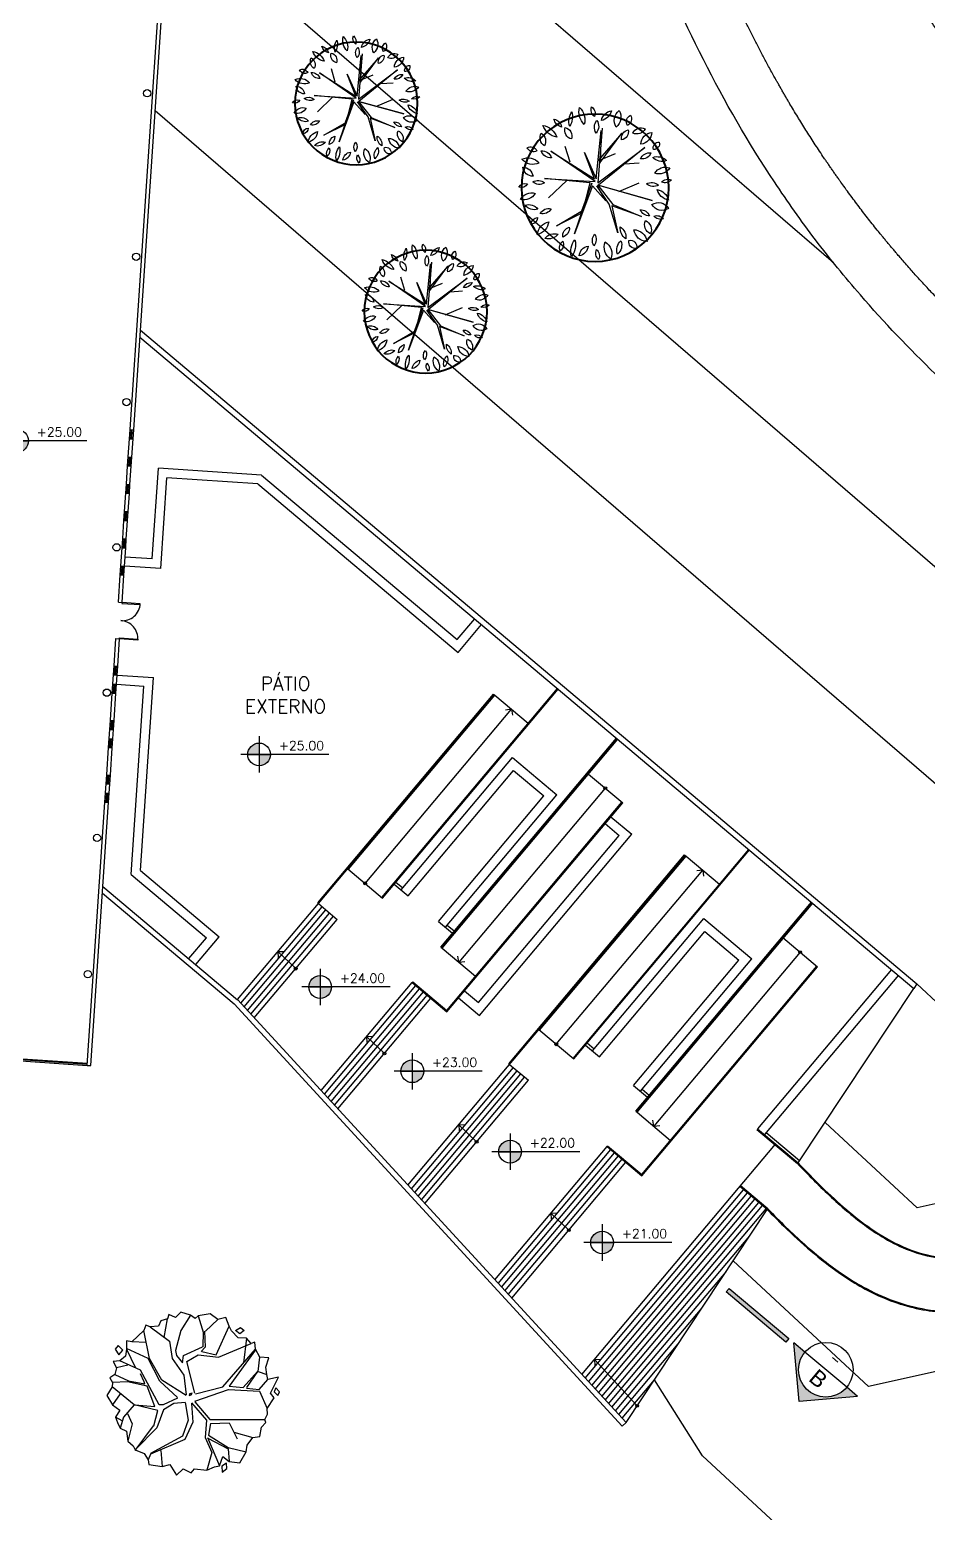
# Model space of a CAD drawing. Header units: millimetres. Extents: x 55520 to 96084, y -58491 to -49645.
# Drawn here: x 56807.4 to 56856.7, y -57995.1 to -57913.6 of the extents above; entities that cross this region are included whole.
import ezdxf
from ezdxf.enums import TextEntityAlignment as Align

# ---------------------------------------------------------------- set-up
doc = ezdxf.new("R2010")
doc.units = ezdxf.units.MM
for name, color, linetype in [('Alvenaria Corte', 30, 'Continuous'), ('Alvenaria Vista', 40, 'Continuous'), ('ARQ-SÍMBOLOS', 2, 'Continuous'), ('ARQ-TEXTO2', 2, 'Continuous'), ('ARQ-TEXTO3', 3, 'Continuous'), ('ARQ-TEXTO4', 4, 'Continuous'), ('Caminhos Principais', 13, 'Continuous'), ('Curvas de Nível', 10, 'Continuous'), ('Esquadrias', 241, 'Continuous'), ('Linha Fina', 100, 'Continuous'), ('Pilares', 181, 'Continuous'), ('Árvores Existentes', 114, 'Continuous')]:
    doc.layers.add(name, color=color, linetype=linetype)
doc.styles.add('arial', font='arial.ttf')
doc.styles.add('ATTR', font='romans.shx', dxfattribs={"width": 0.8, "height": 0.470416})
doc.styles.add('ROMANS', font='romans.shx')

# ---------------------------------------------------------------- blocks, each defined once
blk = doc.blocks.new('tree 17')
at = {"color": 0, "linetype": 'ByBlock'}
for p, q in [((-0.215, 1.813), (-0.082, 0.152)), ((-0.149, 0.772), (-0.808, 1.664)), ((-0.808, 1.664), (-0.082, 0.822)), ((-0.033, 0.269), (-0.182, 1.747)), ((-0.182, 1.747), (-0.149, 0.772)), ((-0.082, 0.152), (-1.511, 1.221)), ((-1.511, 1.221), (-0.099, 0.075)), ((-0.082, 0.822), (-0.619, 1.038)), ((0.327, 1.071), (-0.033, 0.269)), ((0.001, 0.186), (1.346, 1.116)), ((1.346, 1.116), (0.017, 0.269)), ((0.017, 0.269), (0.327, 1.071)), ((0.765, 0.778), (0.909, 1.26)), ((-0.89, 0.728), (-1.344, 0.756)), ((-0.099, 0.075), (-1.738, -0.385)), ((-1.738, -0.385), (-0.082, 0.075)), ((-0.719, -0.113), (-1.344, 0.152)), ((-0.082, 0.075), (-0.542, -0.512)), ((-0.431, -0.496), (-0.049, 0.058)), ((-0.049, 0.058), (-0.326, -0.401)), ((-0.326, -0.401), (0.084, 0.058)), ((1.54, 0.285), (0.001, 0.186)), ((0.084, 0.058), (0.626, -1.404)), ((0.626, -1.404), (0.1, 0.136)), ((0.1, 0.136), (0.444, -0.795)), ((0.15, 0.152), (1.54, 0.285)), ((0.361, -0.684), (0.15, 0.152)), ((0.865, 0.224), (1.418, -0.302)), ((-0.542, -0.512), (-1.411, -0.878)), ((-1.411, -0.878), (-0.509, -0.545)), ((-0.686, -1.37), (-0.431, -0.496)), ((-0.509, -0.545), (-0.686, -1.37)), ((1.18, -1.16), (0.361, -0.684)), ((0.444, -0.795), (1.18, -1.16))]:
    blk.add_line(p, q, dxfattribs=at)
for points in [[(-0.733, 2.356, 0.375302), (-0.637, 1.847)], [(-0.637, 1.847, 0.375302), (-0.733, 2.356)], [(-0.191, 2.048, 0.30277), (-0.499, 2.346)], [(-0.499, 2.346, 0.30277), (-0.191, 2.048)], [(0.106, 2.463, 0.350689), (0.021, 2.165)], [(0.021, 2.165, 0.350689), (0.106, 2.463)], [(0.478, 2.441, 0.27027), (0.329, 1.921)], [(0.329, 1.921, 0.27027), (0.478, 2.441)], [(0.711, 2.314, 0.218613), (0.775, 1.868)], [(0.775, 1.868, 0.218613), (0.711, 2.314)], [(-1.147, 1.666, 0.420523), (-1.518, 1.793)], [(-1.072, 2.208, 0.45154), (-0.987, 1.9)], [(-0.987, 1.9, 0.45154), (-1.072, 2.208)], [(-0.053, 2.048, 0.340953), (-0.032, 1.666)], [(-0.032, 1.666, 0.340953), (-0.053, 2.048)], [(0.913, 1.836, 0.440076), (0.722, 1.485)], [(0.722, 1.485, 0.440076), (0.913, 1.836)], [(1.253, 2.091, 0.288468), (1.019, 1.847)], [(1.019, 1.847, 0.288468), (1.253, 2.091)], [(1.592, 1.9, 0.268637), (1.168, 1.539)], [(1.168, 1.539, 0.268637), (1.592, 1.9)], [(-1.954, 1.39, 0.525994), (-1.773, 1.167)], [(-1.773, 1.167, 0.525994), (-1.954, 1.39)], [(-1.391, 1.326, 0.363335), (-1.731, 1.687)], [(-1.731, 1.687, 0.363335), (-1.391, 1.326)], [(-1.518, 1.793, 0.420523), (-1.147, 1.666)], [(-1.009, 1.762, 0.408258), (-0.807, 1.454)], [(-0.807, 1.454, 0.408258), (-1.009, 1.762)], [(1.645, 1.666, 0.386862), (1.539, 1.273)], [(1.539, 1.273, 0.386862), (1.645, 1.666)], [(-1.752, 0.923, 0.295875), (-2.177, 0.827)], [(-2.177, 0.827, 0.295875), (-1.752, 0.923)], [(-1.38, 0.88, 0.343163), (-1.699, 1.061)], [(-1.699, 1.061, 0.343163), (-1.38, 0.88)], [(1.645, 1.124, 0.341117), (1.327, 0.912)], [(1.327, 0.912, 0.341117), (1.645, 1.124)], [(2.229, 0.869, 0.343561), (1.709, 0.753)], [(2.07, 1.22, 0.443589), (1.773, 1.124)], [(1.773, 1.124, 0.443589), (2.07, 1.22)], [(-1.816, 0.445, 0.362144), (-2.272, 0.604)], [(-2.272, 0.604, 0.362144), (-1.816, 0.445)], [(1.709, 0.753, 0.343561), (2.229, 0.869)], [(2.198, 0.625, 0.38021), (1.89, 0.349)], [(1.89, 0.349, 0.38021), (2.198, 0.625)], [(-2.017, 0.169, 0.288328), (-2.325, 0.243)], [(-2.325, 0.243, 0.288328), (-2.017, 0.169)], [(-1.561, 0.115, 0.309468), (-1.932, 0.084)], [(-1.932, 0.084, 0.309468), (-1.561, 0.115)], [(1.9, 0.179, 0.326555), (1.539, 0.147)], [(1.539, 0.147, 0.326555), (1.9, 0.179)], [(2.325, 0.02, 0.383832), (2.06, 0.115)], [(2.06, 0.115, 0.383832), (2.325, 0.02)], [(-1.89, -0.054, 0.289447), (-2.23, -0.373)], [(-2.23, -0.373, 0.289447), (-1.89, -0.054)], [(-1.731, -0.511, 0.447347), (-2.23, -0.628)], [(2.272, -0.352, 0.351781), (1.826, -0.171)], [(1.826, -0.171, 0.351781), (2.272, -0.352)], [(-2.23, -0.628, 0.447347), (-1.731, -0.511)], [(-1.784, -0.862, 0.306984), (-2.081, -0.947)], [(-2.081, -0.947, 0.306984), (-1.784, -0.862)], [(-1.37, -0.67, 0.315606), (-1.656, -0.851)], [(-1.656, -0.851, 0.315606), (-1.37, -0.67)], [(1.677, -0.787, 0.340003), (1.338, -0.639)], [(1.338, -0.639, 0.340003), (1.677, -0.787)], [(2.134, -0.532, 0.317134), (1.741, -0.649)], [(1.741, -0.649, 0.317134), (2.134, -0.532)], [(-1.529, -1, 0.414115), (-1.688, -1.403)], [(-1.688, -1.403, 0.414115), (-1.529, -1)], [(-1.179, -1.276, 0.365918), (-1.582, -1.637)], [(-1.582, -1.637, 0.365918), (-1.179, -1.276)], [(-0.765, -1.191, 0.285981), (-0.934, -1.552)], [(-0.934, -1.552, 0.285981), (-0.765, -1.191)], [(0.786, -1.201, 0.368927), (0.987, -1.499)], [(0.987, -1.499, 0.368927), (0.786, -1.201)], [(1.762, -1.425, 0.316942), (1.412, -1.032)], [(1.412, -1.032, 0.316942), (1.762, -1.425)], [(1.752, -0.904, 0.40592), (1.943, -1.106)], [(1.943, -1.106, 0.40592), (1.752, -0.904)], [(-1.03, -1.605, 0.559657), (-1.264, -1.839)], [(-1.264, -1.839, 0.559657), (-1.03, -1.605)], [(-0.786, -1.616, 0.321275), (-0.68, -2.019)], [(-0.68, -2.019, 0.321275), (-0.786, -1.616)], [(-0.308, -1.648, 0.362047), (-0.478, -2.168)], [(-0.478, -2.168, 0.362047), (-0.308, -1.648)], [(0.01, -1.414, 0.328832), (0.042, -1.764)], [(0.042, -1.764, 0.328832), (0.01, -1.414)], [(0.212, -1.775, 0.339938), (0.488, -2.072)], [(0.488, -2.072, 0.339938), (0.212, -1.775)], [(0.616, -1.584, 0.235997), (0.722, -2.094)], [(0.722, -2.094, 0.235997), (0.616, -1.584)], [(0.987, -1.626, 0.337084), (1.062, -1.924)], [(1.062, -1.924, 0.337084), (0.987, -1.626)], [(1.529, -1.541, 0.303563), (1.125, -1.414)], [(1.125, -1.414, 0.303563), (1.529, -1.541)], [(-0.043, -1.881, 0.345907), (-0.106, -2.179)], [(-0.106, -2.179, 0.345907), (-0.043, -1.881)]]:
    blk.add_lwpolyline(points, format="xyb")
at = {"lineweight": 40}
blk.add_circle((0, 0), 2.242, dxfattribs=at)
blk = doc.blocks.new('árvore_media')
for p, q in [((55226.592, -51939.352), (55226.154, -51940.062)), ((55224.742, -51939.893), (55225.624, -51940.543)), ((55225.381, -51940.374), (55225.536, -51939.525)), ((55226.948, -51939.383), (55227.191, -51940.176)), ((55227.285, -51940.084), (55227.836, -51939.546)), ((55227.765, -51941.166), (55228.36, -51939.864)), ((55224.565, -51940.6), (55223.903, -51940.572)), ((55224.719, -51941.335), (55224.455, -51940.062)), ((55225.624, -51940.543), (55225.757, -51941.335)), ((55226.154, -51940.062), (55225.911, -51940.968)), ((55227.169, -51940.798), (55227.191, -51940.119)), ((55227.235, -51940.091), (55227.257, -51940.826)), ((55227.875, -51941.279), (55229.375, -51940.656)), ((55229.155, -51940.402), (55229.022, -51941.533)), ((55224.653, -51941.335), (55223.66, -51940.883)), ((55223.66, -51940.911), (55224.057, -51941.731)), ((55225.183, -51942.382), (55224.653, -51941.335)), ((55225.271, -51942.325), (55224.719, -51941.335)), ((55225.757, -51941.335), (55226.286, -51942.099)), ((55225.911, -51940.968), (55225.955, -51941.194)), ((55225.955, -51941.194), (55226.22, -51941.533)), ((55226.22, -51941.533), (55226.264, -51941.194)), ((55226.264, -51941.194), (55227.147, -51940.798)), ((55226.419, -51941.477), (55226.948, -51941.166)), ((55226.948, -51941.166), (55227.875, -51941.279)), ((55227.257, -51940.826), (55227.08, -51941.024)), ((55227.103, -51941.024), (55227.765, -51941.166)), ((55228.073, -51942.637), (55229.574, -51940.911)), ((55229.574, -51940.939), (55228.36, -51942.608)), ((55229.684, -51941.929), (55229.773, -51941.279)), ((55223.131, -51942.071), (55223.749, -51942.354)), ((55223.726, -51941.646), (55223.197, -51941.76)), ((55224.3, -51941.873), (55223.351, -51941.449)), ((55225.161, -51943.457), (55224.3, -51941.873)), ((55224.477, -51942.41), (55224.3, -51942.043)), ((55226.794, -51942.919), (55226.419, -51941.477)), ((55229, -51942.665), (55229.662, -51941.929)), ((55229.662, -51941.929), (55229.155, -51942.665)), ((55229.684, -51941.929), (55230.081, -51942.071)), ((55224.013, -51943.457), (55222.998, -51942.637)), ((55223.704, -51942.41), (55223.02, -51942.439)), ((55224.609, -51942.608), (55223.704, -51942.41)), ((55223.749, -51942.354), (55224.499, -51942.495)), ((55224.499, -51942.495), (55224.477, -51942.41)), ((55224.962, -51943.542), (55224.609, -51942.608)), ((55225.999, -51943.117), (55225.183, -51942.382)), ((55226.396, -51943.033), (55225.271, -51942.325)), ((55226.286, -51942.099), (55226.396, -51943.004)), ((55226.794, -51943.287), (55228.338, -51942.75)), ((55226.816, -51942.948), (55228.073, -51942.637)), ((55228.338, -51942.75), (55229.75, -51942.835)), ((55228.36, -51942.608), (55229, -51942.665)), ((55229.155, -51942.693), (55229.728, -51942.75)), ((55229.728, -51942.75), (55230.126, -51942.297)), ((55223.373, -51942.948), (55223.02, -51943.457)), ((55225.999, -51943.146), (55225.337, -51943.457)), ((55225.823, -51943.4), (55225.359, -51943.683)), ((55226.352, -51943.344), (55225.823, -51943.4)), ((55226.352, -51943.344), (55226.485, -51944.164)), ((55226.639, -51943.372), (55227.323, -51944.164)), ((55226.639, -51943.4), (55226.705, -51944.249)), ((55226.794, -51943.316), (55227.478, -51944.136)), ((55229.75, -51942.835), (55230.104, -51943.627)), ((55223.462, -51944.192), (55223.153, -51944.023)), ((55223.528, -51944.023), (55223.373, -51944.532)), ((55224.013, -51943.457), (55223.528, -51944.023)), ((55223.704, -51943.853), (55223.925, -51944.334)), ((55225.095, -51943.712), (55224.013, -51943.457)), ((55224.035, -51943.457), (55224.962, -51943.542)), ((55224.918, -51944.419), (55225.095, -51943.712)), ((55225.359, -51943.683), (55225.05, -51944.504)), ((55225.337, -51943.457), (55225.161, -51943.457)), ((55223.925, -51944.334), (55223.726, -51945.126)), ((55224.057, -51945.55), (55224.896, -51944.419)), ((55225.05, -51944.504), (55224.057, -51945.522)), ((55226.485, -51944.164), (55226.22, -51944.9)), ((55226.705, -51944.249), (55226.33, -51945.041)), ((55227.323, -51944.164), (55227.257, -51944.956)), ((55227.5, -51944.306), (55227.411, -51944.843)), ((55227.478, -51944.136), (55229.993, -51944.136)), ((55227.5, -51944.306), (55228.36, -51944.277)), ((55228.36, -51944.277), (55228.735, -51945.013)), ((55228.581, -51944.702), (55229.442, -51944.956)), ((55226.22, -51944.9), (55224.764, -51945.692)), ((55226.33, -51945.041), (55224.764, -51945.72)), ((55227.257, -51944.956), (55227.566, -51945.635)), ((55227.367, -51944.956), (55227.919, -51946.258)), ((55227.389, -51944.985), (55228.316, -51945.465)), ((55227.411, -51944.843), (55228.316, -51945.409)), ((55228.316, -51945.409), (55229.133, -51945.607)), ((55228.316, -51945.465), (55228.36, -51946.059)), ((55224.764, -51945.72), (55224.653, -51945.975)), ((55225.227, -51945.55), (55225.293, -51946.286)), ((55227.566, -51945.635), (55227.345, -51946.456))]:
    blk.add_line(p, q)
for points in [[(55223.903, -51940.572), (55223.663, -51940.526), (55223.66, -51940.911), (55223.608, -51941.233), (55223.351, -51941.449), (55223.056, -51941.48), (55223.197, -51941.76), (55223.131, -51942.071), (55222.891, -51942.223), (55223.02, -51942.439), (55222.998, -51942.637), (55222.753, -51943.036), (55223.02, -51943.457), (55223.36, -51943.708), (55223.153, -51944.023), (55223.249, -51944.274), (55223.373, -51944.532), (55223.663, -51944.663), (55223.726, -51945.126), (55223.966, -51945.335), (55224.057, -51945.522), (55224.463, -51945.688), (55224.653, -51945.975), (55224.684, -51946.183), (55225.293, -51946.286), (55225.649, -51946.183), (55225.952, -51946.678), (55226.256, -51946.395), (55226.614, -51946.572), (55226.78, -51946.395), (55227.345, -51946.456), (55227.69, -51946.289), (55227.919, -51946.258), (55228.076, -51945.83), (55228.36, -51946.059), (55228.849, -51946.113), (55229.133, -51945.607), (55229.18, -51945.299), (55229.442, -51944.956), (55229.759, -51944.91), (55229.841, -51944.486), (55230.035, -51944.274), (55229.993, -51944.136), (55230.117, -51943.885), (55230.104, -51943.627), (55230.421, -51943.142), (55230.255, -51942.93), (55230.614, -51942.188), (55230.126, -51942.297), (55230.081, -51942.071), (55230.035, -51941.728), (55230.172, -51941.304), (55229.773, -51941.279), (55229.574, -51940.911), (55229.538, -51940.596), (55229.375, -51940.656), (55229.155, -51940.402), (55228.766, -51940.384), (55228.462, -51940.066), (55228.36, -51939.864), (55228.214, -51939.465), (55227.836, -51939.546), (55227.497, -51939.288), (55226.948, -51939.383), (55226.807, -51939.5), (55226.592, -51939.352), (55226.145, -51939.217), (55225.897, -51939.465), (55225.594, -51939.323), (55225.536, -51939.525), (55225.235, -51939.606), (55225.125, -51939.854), (55224.742, -51939.893), (55224.546, -51939.818), (55224.455, -51940.062)], [(55228.653, -51940.062), (55228.873, -51939.921), (55229.05, -51940.062), (55228.851, -51940.204)], [(55223.277, -51940.738), (55223.139, -51940.915), (55223.304, -51941.162), (55223.498, -51940.95)], [(55230.503, -51942.683), (55230.421, -51942.859), (55230.586, -51943.036), (55230.669, -51942.859)], [(55226.661, -51942.919), (55226.551, -51942.948), (55226.529, -51943.033), (55226.617, -51943.004)], [(55228.239, -51946.123), (55228.018, -51946.265), (55228.04, -51946.547), (55228.261, -51946.378)]]:
    blk.add_lwpolyline(points, close=True)
at = {"style": 'ATTR', "width": 0.8, "flags": 9}
blk.add_attdef('ESTCODE', (55226.661, -51942.919), '', height=0.0000158, dxfattribs=at)
blk = doc.blocks.new('Nível_Planta')
at = {"layer": 'ARQ-SÍMBOLOS', "ltscale": 0.1}
h = blk.add_hatch(color=1, dxfattribs=at)
h.dxf.hatch_style = 1
h.paths.add_polyline_path([(-0.25, 0), (0, 0), (0, 0.25, 0.414214)])
h.paths.add_polyline_path([(0.25, 0), (0, 0), (0, -0.25, 0.414214)])
at = {"layer": 'ARQ-SÍMBOLOS', "color": 1}
for p, q in [((0, 0.4), (0, -0.4)), ((1.535, 0), (-0.4, 0))]:
    blk.add_line(p, q, dxfattribs=at)
at = {"layer": 'ARQ-SÍMBOLOS', "color": 1, "ltscale": 0.1}
blk.add_line((-0.25, 0), (0.25, 0), dxfattribs=at)
at = {"layer": 'ARQ-SÍMBOLOS', "color": 1}
blk.add_circle((0, 0), 0.25, dxfattribs=at)
at = {"layer": 'ARQ-TEXTO2', "style": 'ROMANS'}
blk.add_attdef('NIVEL-ACABADO', text='', height=0.2, dxfattribs=at).set_placement((0.432, 0.034), align=Align.BOTTOM_LEFT)

msp = doc.modelspace()

# ---------------------------------------------------------------- hatches: boundary and pattern name
at = {"layer": 'ARQ-SÍMBOLOS', "ltscale": 0.1}
msp.add_hatch(color=256, dxfattribs=at).paths.add_polyline_path([(56848.92, -57985.657), (56845.644, -57982.901), (56845.805, -57982.71), (56849.081, -57985.466)])
at = {"layer": 'ARQ-SÍMBOLOS'}
h = msp.add_hatch(color=256, dxfattribs=at)
h.dxf.hatch_style = 1
h.paths.add_polyline_path([(56849.641, -57988.927), (56852.864, -57988.649), (56852.261, -57988.142, -1), (56849.966, -57986.211), (56849.363, -57985.703)])

# ---------------------------------------------------------------- linework, layer by layer
at = {"layer": 'Alvenaria Corte'}
for p, q in [((56812.886, -57935.538), (56815.226, -57900.817)), ((56813.086, -57935.552), (56815.439, -57900.631)), ((56812.785, -57937.035), (56812.852, -57936.037)), ((56812.852, -57936.037), (56813.052, -57936.051)), ((56812.886, -57935.538), (56813.086, -57935.552)), ((56812.985, -57937.048), (56813.052, -57936.051)), ((56812.684, -57938.532), (56812.752, -57937.534)), ((56812.752, -57937.534), (56812.951, -57937.547)), ((56812.785, -57937.035), (56812.985, -57937.048)), ((56812.884, -57938.545), (56812.951, -57937.547)), ((56812.583, -57940.028), (56812.651, -57939.03)), ((56812.651, -57939.03), (56812.85, -57939.044)), ((56812.684, -57938.532), (56812.884, -57938.545)), ((56812.783, -57940.042), (56812.85, -57939.044)), ((56812.583, -57940.028), (56812.783, -57940.042)), ((56812.483, -57941.525), (56812.55, -57940.527)), ((56812.55, -57940.527), (56812.749, -57940.54)), ((56812.682, -57941.538), (56812.749, -57940.54)), ((56812.483, -57941.525), (56812.682, -57941.538)), ((56812.382, -57943.021), (56812.449, -57942.024)), ((56812.449, -57942.024), (56812.648, -57942.037)), ((56812.581, -57943.035), (56812.648, -57942.037)), ((56812.382, -57943.021), (56812.581, -57943.035)), ((56812.247, -57945.017), (56812.348, -57943.52)), ((56812.348, -57943.52), (56812.548, -57943.534)), ((56812.447, -57945.03), (56812.548, -57943.534)), ((56812.247, -57945.017), (56812.447, -57945.03)), ((56812.012, -57948.509), (56812.113, -57947.012)), ((56812.113, -57947.012), (56812.312, -57947.026)), ((56812.211, -57948.522), (56812.312, -57947.026)), ((56811.945, -57949.507), (56811.978, -57949.008)), ((56811.978, -57949.008), (56812.178, -57949.021)), ((56812.012, -57948.509), (56812.211, -57948.522)), ((56812.144, -57949.52), (56812.178, -57949.021)), ((56811.945, -57949.507), (56812.144, -57949.52)), ((56811.81, -57951.502), (56811.911, -57950.006)), ((56811.911, -57950.006), (56812.111, -57950.019)), ((56812.01, -57951.516), (56812.111, -57950.019)), ((56811.81, -57951.502), (56812.01, -57951.516)), ((56811.743, -57952.5), (56811.777, -57952.001)), ((56811.777, -57952.001), (56811.976, -57952.014)), ((56811.942, -57952.513), (56811.976, -57952.014)), ((56811.608, -57954.495), (56811.709, -57952.999)), ((56811.709, -57952.999), (56811.909, -57953.012)), ((56811.743, -57952.5), (56811.942, -57952.513)), ((56811.808, -57954.509), (56811.909, -57953.012)), ((56811.608, -57954.495), (56811.808, -57954.509)), ((56811.541, -57955.493), (56811.575, -57954.994)), ((56811.541, -57955.493), (56811.741, -57955.507)), ((56811.575, -57954.994), (56811.774, -57955.008)), ((56811.741, -57955.507), (56811.774, -57955.008)), ((56810.533, -57970.459), (56811.508, -57955.992)), ((56810.732, -57970.473), (56811.707, -57956.005)), ((56811.508, -57955.992), (56811.707, -57956.005)), ((56810.533, -57970.459), (56810.732, -57970.473))]:
    msp.add_line(p, q, dxfattribs=at)
at = {"layer": 'Alvenaria Vista'}
for p, q in [((56813.454, -57930.08), (56856.118, -57965.975)), ((56826.757, -57961.267), (56836.414, -57949.789)), ((56823.235, -57961.571), (56832.891, -57950.093)), ((56832.93, -57950.125), (56834.766, -57951.67)), ((56829.992, -57963.989), (56839.649, -57952.511)), ((56838.078, -57954.456), (56839.953, -57956.034)), ((56830.296, -57967.512), (56839.953, -57956.034)), ((56837.262, -57970.105), (56846.919, -57958.627)), ((56824.844, -57959.658), (56826.757, -57961.267)), ((56828.158, -57977.042), (56843.396, -57958.931)), ((56843.434, -57958.963), (56845.271, -57960.508)), ((56811.371, -57960.998), (56818.599, -57967.08)), ((56818.794, -57966.849), (56823.235, -57961.571)), ((56840.705, -57973.002), (56850.362, -57961.524)), ((56848.753, -57963.437), (56850.666, -57965.047)), ((56830.031, -57964.021), (56831.867, -57965.566)), ((56841.009, -57976.525), (56850.666, -57965.047)), ((56823.383, -57971.844), (56828.383, -57965.902)), ((56828.383, -57965.902), (56830.296, -57967.512)), ((56856.118, -57965.975), (56855.953, -57966.228)), ((56849.594, -57975.818), (56855.953, -57966.228)), ((56839.916, -57990.284), (56818.599, -57967.08)), ((56835.349, -57968.496), (56837.262, -57970.105)), ((56840.744, -57973.034), (56842.58, -57974.579)), ((56832.933, -57982.24), (56839.096, -57974.915)), ((56837.708, -57987.438), (56848.358, -57974.779)), ((56839.096, -57974.915), (56841.009, -57976.525)), ((56847.898, -57978.382), (56846.392, -57977.116)), ((56840.137, -57990.081), (56847.895, -57978.38)), ((56839.916, -57990.284), (56840.137, -57990.081))]:
    msp.add_line(p, q, dxfattribs=at)
at = {"layer": 'Alvenaria Vista', "color": 1}
for p, q in [((56812.852, -57936.037), (56812.886, -57935.538)), ((56813.052, -57936.051), (56813.086, -57935.552)), ((56812.752, -57937.534), (56812.785, -57937.035)), ((56812.951, -57937.547), (56812.985, -57937.048)), ((56814.111, -57942.637), (56814.448, -57937.648)), ((56820.107, -57938.029), (56814.448, -57937.648)), ((56814.577, -57943.169), (56814.913, -57938.181)), ((56819.91, -57938.517), (56814.913, -57938.181)), ((56820.107, -57938.029), (56830.857, -57947.074)), ((56812.651, -57939.03), (56812.684, -57938.532)), ((56812.85, -57939.044), (56812.884, -57938.545)), ((56819.91, -57938.517), (56830.918, -57947.779)), ((56812.55, -57940.527), (56812.583, -57940.028)), ((56812.749, -57940.54), (56812.783, -57940.042)), ((56812.449, -57942.024), (56812.483, -57941.525)), ((56812.648, -57942.037), (56812.682, -57941.538)), ((56814.111, -57942.637), (56812.615, -57942.536)), ((56812.348, -57943.52), (56812.382, -57943.021)), ((56812.548, -57943.534), (56812.581, -57943.035)), ((56814.577, -57943.169), (56812.581, -57943.035)), ((56830.857, -57947.074), (56831.823, -57945.926)), ((56830.918, -57947.779), (56832.205, -57946.248)), ((56811.978, -57949.008), (56812.012, -57948.509)), ((56812.178, -57949.021), (56812.211, -57948.522)), ((56812.178, -57949.021), (56814.173, -57949.156)), ((56811.911, -57950.006), (56811.945, -57949.507)), ((56812.111, -57950.019), (56812.144, -57949.52)), ((56812.144, -57949.52), (56813.641, -57949.621)), ((56812.943, -57959.969), (56813.641, -57949.621)), ((56813.459, -57959.75), (56814.173, -57949.156)), ((56811.777, -57952.001), (56811.81, -57951.502)), ((56811.976, -57952.014), (56812.01, -57951.516)), ((56811.709, -57952.999), (56811.743, -57952.5)), ((56811.909, -57953.012), (56811.942, -57952.513)), ((56827.783, -57960.824), (56833.899, -57953.554)), ((56833.899, -57953.554), (56836.331, -57955.6)), ((56811.575, -57954.994), (56811.608, -57954.495)), ((56811.774, -57955.008), (56811.808, -57954.509)), ((56828.166, -57961.146), (56833.96, -57954.259)), ((56833.96, -57954.259), (56835.627, -57955.661)), ((56811.508, -57955.992), (56811.541, -57955.493)), ((56811.707, -57956.005), (56811.741, -57955.507)), ((56830.215, -57962.87), (56836.331, -57955.6)), ((56829.833, -57962.548), (56835.627, -57955.661)), ((56838.987, -57957.181), (56839.752, -57957.825)), ((56839.309, -57956.799), (56840.457, -57957.764)), ((56832.027, -57967.008), (56839.752, -57957.825)), ((56832.088, -57967.712), (56840.457, -57957.764)), ((56812.943, -57959.969), (56817.08, -57963.449)), ((56813.459, -57959.75), (56817.784, -57963.389)), ((56827.401, -57960.502), (56828.166, -57961.146)), ((56827.497, -57960.387), (56827.88, -57960.709)), ((56818.978, -57967.049), (56823.441, -57961.744)), ((56819.162, -57967.25), (56823.648, -57961.918)), ((56819.347, -57967.45), (56823.854, -57962.092)), ((56823.235, -57961.571), (56824.268, -57962.44)), ((56819.531, -57967.651), (56824.061, -57962.266)), ((56819.715, -57967.851), (56824.268, -57962.44)), ((56829.833, -57962.548), (56830.598, -57963.192)), ((56830.312, -57962.755), (56830.695, -57963.077)), ((56838.288, -57969.662), (56844.404, -57962.392)), ((56844.404, -57962.392), (56847.044, -57964.613)), ((56816.116, -57964.595), (56817.08, -57963.449)), ((56816.498, -57964.917), (56817.784, -57963.389)), ((56838.671, -57969.984), (56844.465, -57963.097)), ((56844.465, -57963.097), (56846.34, -57964.674)), ((56840.546, -57971.561), (56846.34, -57964.674)), ((56840.928, -57971.883), (56847.044, -57964.613)), ((56854.72, -57965.19), (56847.359, -57973.939)), ((56823.568, -57972.045), (56828.59, -57966.076)), ((56855.102, -57965.512), (56847.742, -57974.26)), ((56823.752, -57972.245), (56828.796, -57966.25)), ((56823.936, -57972.446), (56829.003, -57966.424)), ((56824.12, -57972.646), (56829.209, -57966.597)), ((56824.304, -57972.847), (56829.416, -57966.771)), ((56830.94, -57966.746), (56832.088, -57967.712)), ((56831.262, -57966.364), (56832.027, -57967.008)), ((56785.789, -57968.792), (56810.533, -57970.459)), ((56837.906, -57969.34), (56838.671, -57969.984)), ((56838.002, -57969.225), (56838.385, -57969.547)), ((56828.342, -57977.243), (56833.946, -57970.582)), ((56828.527, -57977.443), (56834.153, -57970.756)), ((56828.711, -57977.644), (56834.359, -57970.93)), ((56828.895, -57977.844), (56834.566, -57971.104)), ((56833.739, -57970.409), (56834.772, -57971.278)), ((56829.079, -57978.045), (56834.772, -57971.278)), ((56840.546, -57971.561), (56841.311, -57972.205)), ((56841.025, -57971.768), (56841.407, -57972.09)), ((56847.359, -57973.939), (56849.594, -57975.818)), ((56847.839, -57974.146), (56849.677, -57975.693)), ((56833.117, -57982.44), (56839.302, -57975.089)), ((56833.302, -57982.641), (56839.509, -57975.263)), ((56833.486, -57982.841), (56839.716, -57975.437)), ((56833.67, -57983.042), (56839.922, -57975.61)), ((56833.854, -57983.242), (56840.129, -57975.784)), ((56837.892, -57987.638), (56846.599, -57977.289)), ((56838.076, -57987.839), (56846.806, -57977.463)), ((56838.261, -57988.039), (56847.012, -57977.637)), ((56838.445, -57988.24), (56847.219, -57977.811)), ((56838.629, -57988.44), (56847.425, -57977.985)), ((56838.813, -57988.641), (56847.632, -57978.159)), ((56838.997, -57988.841), (56847.839, -57978.332)), ((56839.181, -57989.042), (56846.943, -57979.816)), ((56839.366, -57989.242), (56845.631, -57981.795)), ((56839.55, -57989.443), (56844.319, -57983.774)), ((56839.734, -57989.643), (56843.006, -57985.753)), ((56839.918, -57989.844), (56841.694, -57987.733))]:
    msp.add_line(p, q, dxfattribs=at)
at = {"layer": 'Alvenaria Vista'}
msp.add_open_spline([(56935.313, -57988.359), (56871.727, -58002.475), (56808.141, -58016.592), (56744.555, -58030.709), (56734.303, -58031.635), (56724.051, -58032.562), (56713.8, -58033.488), (56701.406, -58031.249), (56689.013, -58029.01), (56676.619, -58026.771), (56668.724, -58019.114), (56660.828, -58011.458), (56652.932, -58003.802), (56653.173, -57946.801), (56653.413, -57889.801), (56653.654, -57832.8), (56653.132, -57813.458), (56652.61, -57794.116), (56652.088, -57774.774)], degree=3, knots=[20.322416, 20.322416, 20.322416, 20.322416, 21.305376, 21.305376, 21.305376, 22.305376, 22.305376, 22.305376, 23.305376, 23.305376, 23.305376, 24.305376, 24.305376, 24.305376, 25.305376, 25.305376, 25.305376, 25.593369, 25.593369, 25.593369, 25.593369], dxfattribs=at)
at = {"layer": 'Alvenaria Vista', "color": 1}
for points, knots in [([(56849.594, -57975.818), (56850.03, -57976.276), (56850.464, -57976.72), (56851.794, -57978.016), (56852.69, -57978.795), (56854.177, -57979.826), (56854.769, -57980.167), (56855.95, -57980.684), (56856.534, -57980.857), (56857.788, -57981.064), (56858.45, -57981.097), (56859.843, -57981.042), (56860.573, -57980.953), (56863.033, -57980.504), (56864.868, -57979.943), (56867.834, -57978.973), (56868.929, -57978.603), (56870.755, -57978.027), (56871.48, -57977.81), (56872.919, -57977.407), (56873.635, -57977.22), (56875.775, -57976.697), (56877.189, -57976.399), (56881.398, -57975.629), (56884.16, -57975.281), (56889.57, -57974.762), (56892.219, -57974.589), (56894.852, -57974.425)], [2.068652, 2.068652, 2.068652, 2.068652, 3.863373, 3.863373, 7.577631, 7.577631, 10.04659, 10.04659, 12.515549, 12.515549, 14.984509, 14.984509, 17.453468, 17.453468, 23.011533, 23.011533, 26.179565, 26.179565, 28.249061, 28.249061, 30.318558, 30.318558, 34.457551, 34.457551, 42.735536, 42.735536, 50.854374, 50.854374, 50.854374, 50.854374]), ([(56847.895, -57978.38), (56848.194, -57978.687), (56848.496, -57978.991), (56849.773, -57980.235), (56850.784, -57981.124), (56852.597, -57982.382), (56853.358, -57982.825), (56854.612, -57983.373), (56855.077, -57983.541), (56856.022, -57983.804), (56856.5, -57983.901), (56858.441, -57984.166), (56859.919, -57984.084), (56862.864, -57983.612), (56864.335, -57983.221), (56867.258, -57982.333), (56868.711, -57981.835), (56870.945, -57981.109), (56871.743, -57980.86), (56873.333, -57980.402), (56874.124, -57980.191), (56876.489, -57979.607), (56878.054, -57979.282), (56882.726, -57978.458), (56885.811, -57978.11), (56889.485, -57977.802), (56890.076, -57977.755), (56890.667, -57977.712)], [2.690242, 2.690242, 2.690242, 2.690242, 3.860175, 3.860175, 7.575321, 7.575321, 10.054477, 10.054477, 11.431886, 11.431886, 12.809296, 12.809296, 17.002044, 17.002044, 21.194793, 21.194793, 25.387541, 25.387541, 27.777728, 27.777728, 30.167915, 30.167915, 34.94829, 34.94829, 44.509039, 44.509039, 46.342258, 46.342258, 46.342258, 46.342258])]:
    msp.add_open_spline(points, degree=3, knots=knots, dxfattribs=at)
at = {"layer": 'ARQ-SÍMBOLOS'}
for p, q in [((56849.966, -57986.211), (56849.363, -57985.703)), ((56852.864, -57988.649), (56852.261, -57988.142))]:
    msp.add_line(p, q, dxfattribs=at)
at = {"layer": 'ARQ-SÍMBOLOS', "color": 4}
msp.add_line((56852.261, -57988.142), (56849.966, -57986.211), dxfattribs=at)
at = {"layer": 'ARQ-SÍMBOLOS'}
msp.add_lwpolyline([(56848.92, -57985.657), (56845.644, -57982.901), (56845.805, -57982.71), (56849.081, -57985.466)], close=True, dxfattribs=at)
msp.add_lwpolyline([(56852.864, -57988.649), (56849.641, -57988.927), (56849.363, -57985.703)], dxfattribs=at)
msp.add_circle((56851.113, -57987.176), 1.5, dxfattribs=at)
at = {"layer": 'Caminhos Principais'}
for points, knots in [([(56872.083, -57993.177), (56880.039, -57986.395), (56888.111, -57979.551), (56899.902, -57970.567), (56903.189, -57968.159), (56907.016, -57965.516), (56907.471, -57965.204), (56907.928, -57964.894), (56907.284, -57964.486), (56906.638, -57964.081), (56904.792, -57962.933), (56903.586, -57962.197), (56901.47, -57960.933), (56900.562, -57960.4), (56898.721, -57959.336), (56897.791, -57958.806), (56894.973, -57957.216), (56893.059, -57956.158), (56887.259, -57952.962), (56883.31, -57950.802), (56875.471, -57946.235), (56871.579, -57943.83), (56864.075, -57938.557), (56860.462, -57935.688), (56855.698, -57931.092), (56854.323, -57929.653), (56852.164, -57927.163), (56851.341, -57926.153), (56849.762, -57924.076), (56849.009, -57923.014), (56846.854, -57919.767), (56845.557, -57917.52), (56842.067, -57910.631), (56840.241, -57905.807), (56837.358, -57895.898), (56836.301, -57890.81), (56834.761, -57880.563), (56834.279, -57875.403), (56833.71, -57864.978), (56833.641, -57859.732), (56833.783, -57849.405), (56833.994, -57844.32), (56834.744, -57830.627), (56835.406, -57822.169), (56836.342, -57805.655), (56836.616, -57797.602), (56836.287, -57787.939), (56836.197, -57786.169), (56835.962, -57782.601), (56835.819, -57780.808), (56835.529, -57777.601), (56835.391, -57776.191), (56835.244, -57774.774)], [0, 0, 0, 0, 31.409672, 31.409672, 43.166399, 43.166399, 44.747182, 44.747182, 44.747182, 47.085017, 47.085017, 51.415951, 51.415951, 54.631835, 54.631835, 57.847718, 57.847718, 64.279485, 64.279485, 77.14302, 77.14302, 90.006555, 90.006555, 102.870089, 102.870089, 108.357779, 108.357779, 111.907941, 111.907941, 115.458102, 115.458102, 122.558426, 122.558426, 136.634764, 136.634764, 150.711102, 150.711102, 164.787441, 164.787441, 179.466026, 179.466026, 194.144612, 194.144612, 219.586913, 219.586913, 245.029215, 245.029215, 250.783382, 250.783382, 256.537549, 256.537549, 261.016004, 261.016004, 261.016004, 261.016004]), ([(56935.313, -57949.883), (56934.563, -57950.187), (56933.816, -57950.498), (56930.505, -57951.92), (56927.983, -57953.112), (56924.355, -57954.966), (56923.215, -57955.57), (56922.085, -57956.188), (56921.903, -57956.068), (56921.72, -57955.948), (56919.616, -57954.566), (56917.67, -57953.306), (56913.825, -57950.877), (56911.928, -57949.706), (56908.867, -57947.88), (56907.73, -57947.215), (56905.454, -57945.907), (56904.314, -57945.261), (56900.894, -57943.345), (56898.614, -57942.093), (56891.842, -57938.362), (56887.416, -57935.905), (56879.09, -57930.812), (56875.194, -57928.177), (56869.196, -57923.312), (56866.894, -57921.169), (56864.173, -57918.132), (56863.516, -57917.35), (56862.16, -57915.62), (56861.467, -57914.658), (56860.14, -57912.661), (56859.509, -57911.629), (56857.706, -57908.433), (56856.627, -57906.171), (56853.646, -57898.822), (56852.14, -57893.35), (56849.986, -57881.863), (56849.337, -57875.85), (56848.84, -57867.032), (56848.748, -57864.251), (56848.67, -57858.704), (56848.683, -57855.936), (56848.846, -57847.64), (56849.116, -57842.122), (56849.955, -57828.223), (56850.606, -57819.843), (56851.256, -57806.899), (56851.417, -57802.359), (56851.47, -57794.581), (56851.428, -57791.35), (56851.239, -57786.649), (56851.162, -57785.185), (56850.976, -57782.279), (56850.867, -57780.832), (56850.617, -57777.846), (56850.474, -57776.307), (56850.321, -57774.774)], [648.614193, 648.614193, 648.614193, 648.614193, 650.889407, 650.889407, 658.757579, 658.757579, 662.407647, 662.407647, 662.407647, 663.056384, 663.056384, 669.889763, 669.889763, 676.336178, 676.336178, 680.087669, 680.087669, 683.83916, 683.83916, 691.342143, 691.342143, 706.33883, 706.33883, 721.335517, 721.335517, 732.265083, 732.265083, 735.960166, 735.960166, 740.270303, 740.270303, 744.580441, 744.580441, 753.200717, 753.200717, 771.252696, 771.252696, 789.304676, 789.304676, 797.609708, 797.609708, 805.914741, 805.914741, 822.524807, 822.524807, 847.764431, 847.764431, 861.350402, 861.350402, 870.960246, 870.960246, 875.296697, 875.296697, 879.633148, 879.633148, 884.290599, 884.290599, 884.290599, 884.290599])]:
    msp.add_open_spline(points, degree=3, knots=knots, dxfattribs=at)
for points, weights, knots in [([(56875.416, -57994.279), (56879.433, -57990.858), (56883.475, -57987.436), (56890.971, -57981.286), (56894.4, -57978.545), (56901.708, -57972.95), (56905.604, -57970.099), (56909.613, -57967.376), (56909.615, -57967.375), (56909.616, -57967.374), (56909.618, -57967.373), (56910.037, -57967.088), (56910.456, -57966.804), (56910.875, -57966.519), (56911.444, -57966.132), (56911.762, -57965.521), (56911.751, -57964.832), (56911.74, -57964.144), (56911.403, -57963.543), (56910.821, -57963.175), (56910.392, -57962.904), (56909.964, -57962.632), (56909.535, -57962.361), (56909.534, -57962.36), (56909.533, -57962.36), (56909.533, -57962.359), (56907.803, -57961.265), (56906.061, -57960.186), (56902.892, -57958.285), (56901.471, -57957.455), (56898.584, -57955.804), (56897.122, -57954.984), (56892.696, -57952.525), (56889.694, -57950.889), (56883.691, -57947.545), (56880.689, -57945.836), (56873.653, -57941.578), (56869.664, -57938.956), (56862.816, -57933.678), (56859.883, -57931.11), (56856.04, -57927.07), (56854.931, -57925.809), (56852.819, -57923.181), (56851.821, -57921.817), (56849.949, -57919.014), (56849.073, -57917.573), (56846.615, -57913.148), (56845.201, -57910.063), (56842.762, -57903.7), (56841.737, -57900.42), (56839.034, -57889.933), (56837.94, -57882.498), (56837.095, -57872.19), (56836.932, -57869.296), (56836.725, -57863.555), (56836.683, -57860.703), (56836.695, -57852.21), (56836.892, -57846.63), (56837.788, -57829.26), (56838.8, -57817.74), (56839.361, -57803.316), (56839.44, -57800.156), (56839.462, -57794.304), (56839.423, -57791.606), (56839.248, -57787.035), (56839.144, -57785.157), (56838.878, -57781.381), (56838.717, -57779.488), (56838.449, -57776.652), (56838.356, -57775.714), (56838.26, -57774.774)], [1, 1, 1, 1, 1, 1, 1, 1, 1, 1, 1, 1, 1, 1, 0.919934982122, 0.919934982122, 1, 0.919934982122, 0.919934982122, 1, 1, 1, 1, 1, 1, 1, 1, 1, 1, 1, 1, 1, 1, 1, 1, 1, 1, 1, 1, 1, 1, 1, 1, 1, 1, 1, 1, 1, 1, 1, 1, 1, 1, 1, 1, 1, 1, 1, 1, 1, 1, 1, 1, 1, 1, 1, 1, 1, 1, 1, 1], [3.300707, 3.300707, 3.300707, 3.300707, 19.146239, 19.146239, 32.144713, 32.144713, 46.223275, 46.223275, 46.223275, 46.228431, 46.228431, 46.228431, 47.699367, 47.699367, 47.699367, 48.689646, 48.689646, 48.689646, 49.679925, 49.679925, 49.679925, 51.2199, 51.2199, 51.2199, 51.223127, 51.223127, 51.223127, 57.437436, 57.437436, 62.387255, 62.387255, 67.337074, 67.337074, 77.236711, 77.236711, 87.136349, 87.136349, 100.830346, 100.830346, 112.094135, 112.094135, 116.932256, 116.932256, 121.770377, 121.770377, 126.608498, 126.608498, 136.284741, 136.284741, 145.960983, 145.960983, 166.649698, 166.649698, 174.738056, 174.738056, 182.826415, 182.826415, 199.003131, 199.003131, 233.856655, 233.856655, 243.71926, 243.71926, 252.24399, 252.24399, 258.231325, 258.231325, 264.218659, 264.218659, 267.16835, 267.16835, 267.16835, 267.16835]), ([(56935.313, -57953.127), (56934.355, -57953.526), (56933.403, -57953.939), (56929.42, -57955.731), (56926.443, -57957.225), (56923.523, -57958.82), (56923.521, -57958.821), (56923.519, -57958.823), (56923.516, -57958.824), (56923.343, -57958.919), (56923.169, -57959.014), (56922.996, -57959.108), (56922.33, -57959.473), (56921.571, -57959.441), (56920.937, -57959.024), (56920.77, -57958.914), (56920.604, -57958.805), (56920.437, -57958.695), (56920.436, -57958.694), (56920.436, -57958.694), (56920.435, -57958.694), (56918.259, -57957.261), (56916.059, -57955.834), (56911.781, -57953.138), (56909.709, -57951.865), (56905.832, -57949.576), (56904.049, -57948.555), (56900.472, -57946.545), (56898.678, -57945.553), (56891.664, -57941.689), (56886.479, -57938.853), (56876.714, -57932.871), (56872.142, -57929.728), (56866.453, -57924.822), (56864.873, -57923.32), (56862.308, -57920.579), (56861.275, -57919.371), (56859.34, -57916.863), (56858.433, -57915.557), (56856.727, -57912.838), (56855.93, -57911.428), (56853.44, -57906.556), (56851.983, -57902.882), (56849.578, -57895.159), (56848.628, -57891.111), (56847.161, -57882.795), (56846.643, -57878.53), (56846.04, -57871.118), (56845.875, -57867.988), (56845.69, -57861.754), (56845.668, -57858.65), (56845.773, -57848.849), (56846.1, -57842.189), (56847.088, -57826.117), (56847.832, -57816.734), (56848.342, -57804.098), (56848.43, -57800.839), (56848.466, -57794.845), (56848.435, -57792.111), (56848.275, -57787.361), (56848.171, -57785.346), (56847.903, -57781.34), (56847.739, -57779.346), (56847.476, -57776.496), (56847.392, -57775.635), (56847.306, -57774.774)], [1, 1, 1, 1, 1, 1, 1, 1, 1, 1, 1, 1, 0.904733183941, 0.904733183941, 1, 1, 1, 1, 1, 1, 1, 1, 1, 1, 1, 1, 1, 1, 1, 1, 1, 1, 1, 1, 1, 1, 1, 1, 1, 1, 1, 1, 1, 1, 1, 1, 1, 1, 1, 1, 1, 1, 1, 1, 1, 1, 1, 1, 1, 1, 1, 1, 1, 1, 1, 1], [379.708841, 379.708841, 379.708841, 379.708841, 382.707108, 382.707108, 392.331539, 392.331539, 392.331539, 392.339105, 392.339105, 392.339105, 392.910972, 392.910972, 392.910972, 393.993339, 393.993339, 393.993339, 394.59029, 394.59029, 394.59029, 394.592674, 394.592674, 394.592674, 402.38675, 402.38675, 409.486967, 409.486967, 415.413772, 415.413772, 421.340577, 421.340577, 438.631745, 438.631745, 455.922913, 455.922913, 463.154846, 463.154846, 468.556386, 468.556386, 473.957925, 473.957925, 479.359465, 479.359465, 492.011851, 492.011851, 504.664237, 504.664237, 517.316624, 517.316624, 526.499217, 526.499217, 535.68181, 535.68181, 555.577806, 555.577806, 583.894567, 583.894567, 593.739998, 593.739998, 601.99566, 601.99566, 608.068683, 608.068683, 614.141706, 614.141706, 616.779277, 616.779277, 616.779277, 616.779277])]:
    msp.add_rational_spline(points, weights, degree=3, knots=knots, dxfattribs=at)
at = {"layer": 'Curvas de Nível', "color": 251}
for points in [[(56851.533, -57926.37), (56821.705, -57900.642), (56808.929, -57890.698), (56819.662, -57882.32), (56832.399, -57819.899), (56831.761, -57774.774)], [(56815.02, -57906.844), (56815.999, -57907.605), (56863.878, -57948.903), (56875.648, -57946.29)], [(56814.269, -57917.998), (56861.419, -57958.668), (56887.22, -57952.94)], [(56899.057, -57959.531), (56896.468, -57960.106), (56858.787, -57968.472), (56856.11, -57965.988)], [(56903.942, -57967.666), (56898.817, -57968.804), (56856.127, -57978.281), (56851.071, -57973.59)], [(56887.035, -57980.639), (56853.468, -57988.091), (56846.031, -57981.191)]]:
    msp.add_lwpolyline(points, dxfattribs=at)
at = {"layer": 'Curvas de Nível'}
msp.add_lwpolyline([(56872.083, -57993.177), (56850.808, -57997.901), (56844.346, -57991.905), (56841.694, -57987.733)], dxfattribs=at)
at = {"layer": 'Esquadrias'}
for p, q in [((56812.927, -57936.042), (56812.961, -57935.543)), ((56812.977, -57936.046), (56813.011, -57935.547)), ((56812.826, -57937.539), (56812.86, -57937.04)), ((56812.876, -57937.542), (56812.91, -57937.043)), ((56812.725, -57939.035), (56812.759, -57938.537)), ((56812.775, -57939.039), (56812.809, -57938.54)), ((56812.625, -57940.532), (56812.658, -57940.033)), ((56812.675, -57940.535), (56812.708, -57940.037)), ((56812.524, -57942.029), (56812.557, -57941.53)), ((56812.574, -57942.032), (56812.607, -57941.533)), ((56812.423, -57943.525), (56812.457, -57943.026)), ((56812.473, -57943.529), (56812.506, -57943.03)), ((56812.053, -57949.013), (56812.087, -57948.514)), ((56812.103, -57949.016), (56812.137, -57948.517)), ((56811.986, -57950.011), (56812.019, -57949.512)), ((56812.036, -57950.014), (56812.069, -57949.515)), ((56811.851, -57952.006), (56811.885, -57951.507)), ((56811.901, -57952.009), (56811.935, -57951.511)), ((56811.784, -57953.004), (56811.818, -57952.505)), ((56811.834, -57953.007), (56811.868, -57952.508)), ((56811.65, -57954.999), (56811.683, -57954.5)), ((56811.7, -57955.003), (56811.733, -57954.504)), ((56811.582, -57955.997), (56811.616, -57955.498)), ((56811.632, -57956), (56811.666, -57955.501)), ((56785.869, -57968.722), (56810.538, -57970.384)), ((56785.922, -57968.675), (56810.541, -57970.334))]:
    msp.add_line(p, q, dxfattribs=at)
for points in [[(56812.443, -57945.08), (56813.441, -57945.147), (56813.445, -57945.098), (56812.447, -57945.03)], [(56812.316, -57946.976), (56813.313, -57947.043), (56813.31, -57947.093), (56812.312, -57947.026)]]:
    msp.add_lwpolyline(points, close=True, dxfattribs=at)
at = {"layer": 'Linha Fina'}
for p, q in [((56813.429, -57930.451), (56855.953, -57966.228)), ((56826.719, -57961.235), (56836.376, -57949.757)), ((56823.196, -57961.538), (56832.853, -57950.06)), ((56824.882, -57959.69), (56832.93, -57950.125)), ((56832.853, -57950.06), (56832.93, -57950.125)), ((56825.801, -57960.462), (56833.848, -57950.897)), ((56833.848, -57950.897), (56833.517, -57950.941)), ((56833.848, -57950.897), (56833.891, -57951.228)), ((56829.954, -57963.957), (56839.611, -57952.479)), ((56830.031, -57964.021), (56839.688, -57952.543)), ((56838.996, -57955.229), (56830.949, -57964.794)), ((56830.29, -57967.441), (56839.915, -57956.001)), ((56837.224, -57970.073), (56846.88, -57958.595)), ((56833.701, -57970.376), (56843.358, -57958.898)), ((56835.387, -57968.528), (56843.434, -57958.963)), ((56843.358, -57958.898), (56843.434, -57958.963)), ((56836.305, -57969.3), (56844.353, -57959.735)), ((56844.353, -57959.735), (56844.022, -57959.779)), ((56844.353, -57959.735), (56844.396, -57960.066)), ((56811.396, -57960.627), (56818.792, -57966.851)), ((56823.196, -57961.538), (56823.235, -57961.571)), ((56840.667, -57972.97), (56850.324, -57961.492)), ((56840.744, -57973.034), (56850.4, -57961.556)), ((56821.014, -57964.21), (56821.347, -57964.198)), ((56821.991, -57965.145), (56821.014, -57964.21)), ((56821.014, -57964.21), (56821.026, -57964.543)), ((56829.954, -57963.957), (56830.031, -57964.021)), ((56830.949, -57964.794), (56830.905, -57964.463)), ((56849.709, -57964.242), (56841.662, -57973.807)), ((56830.949, -57964.794), (56831.279, -57964.75)), ((56841.003, -57976.454), (56850.627, -57965.014)), ((56828.383, -57965.902), (56828.415, -57965.864)), ((56828.415, -57965.864), (56830.29, -57967.441)), ((56840.137, -57990.081), (56818.794, -57966.849)), ((56825.883, -57968.873), (56826.216, -57968.861)), ((56826.86, -57969.809), (56825.883, -57968.873)), ((56825.883, -57968.873), (56825.895, -57969.206)), ((56833.739, -57970.409), (56833.701, -57970.376)), ((56840.667, -57972.97), (56840.744, -57973.034)), ((56841.662, -57973.807), (56841.618, -57973.476)), ((56830.949, -57973.725), (56831.282, -57973.713)), ((56831.926, -57974.661), (56830.949, -57973.725)), ((56830.949, -57973.725), (56830.961, -57974.059)), ((56841.662, -57973.807), (56841.992, -57973.763)), ((56847.327, -57973.977), (56849.559, -57975.855)), ((56839.096, -57974.915), (56839.128, -57974.877)), ((56839.128, -57974.877), (56841.003, -57976.454)), ((56847.929, -57978.343), (56846.425, -57977.077)), ((56836.014, -57978.578), (56836.348, -57978.566)), ((56836.991, -57979.513), (56836.014, -57978.578)), ((56836.014, -57978.578), (56836.027, -57978.911)), ((56838.407, -57986.607), (56838.74, -57986.595)), ((56840.749, -57989.157), (56838.407, -57986.607)), ((56838.407, -57986.607), (56838.419, -57986.94))]:
    msp.add_line(p, q, dxfattribs=at)
for centre in [(56838.996, -57955.229), (56825.801, -57960.462), (56849.709, -57964.242), (56821.991, -57965.145), (56836.305, -57969.3), (56826.86, -57969.809), (56831.926, -57974.661), (56836.991, -57979.513), (56840.749, -57989.157)]:
    msp.add_circle(centre, 0.0783, dxfattribs=at)
for centre, start, end in [((56812.47, -57945.057), 264.67574, 357.61334), ((56812.339, -57947.003), 354.67574, 87.61334)]:
    msp.add_arc(centre, 0.975, start, end, dxfattribs=at)
for points, knots in [([(56849.559, -57975.855), (56849.873, -57976.184), (56850.185, -57976.505), (56851.122, -57977.442), (56851.747, -57978.027), (56853.027, -57979.097), (56853.684, -57979.574), (56854.792, -57980.224), (56855.245, -57980.446), (56856.214, -57980.815), (56856.736, -57980.949), (56857.844, -57981.113), (56858.424, -57981.142), (56860.241, -57981.087), (56861.555, -57980.86), (56864.308, -57980.171), (56865.749, -57979.711), (56868.272, -57978.88), (56869.343, -57978.52), (56871.262, -57977.925), (56872.106, -57977.681), (56873.778, -57977.234), (56874.61, -57977.028), (56877.094, -57976.462), (56878.734, -57976.15), (56883.612, -57975.368), (56886.807, -57975.048), (56891.606, -57974.68), (56893.233, -57974.576), (56894.856, -57974.475)], [2.071259, 2.071259, 2.071259, 2.071259, 3.360211, 3.360211, 5.943328, 5.943328, 8.662079, 8.662079, 10.542506, 10.542506, 12.693207, 12.693207, 14.843908, 14.843908, 19.145309, 19.145309, 23.446711, 23.446711, 26.534607, 26.534607, 28.949408, 28.949408, 31.364209, 31.364209, 36.19381, 36.19381, 45.853013, 45.853013, 50.854374, 50.854374, 50.854374, 50.854374]), ([(56847.931, -57978.345), (56848.258, -57978.681), (56848.588, -57979.013), (56849.594, -57979.986), (56850.283, -57980.607), (56851.696, -57981.718), (56852.417, -57982.214), (56853.715, -57982.93), (56854.273, -57983.189), (56855.434, -57983.607), (56856.033, -57983.761), (56857.237, -57983.965), (56857.843, -57984.016), (56859.673, -57984.048), (56860.903, -57983.904), (56863.357, -57983.428), (56864.583, -57983.094), (56866.948, -57982.375), (56868.088, -57981.993), (56870.061, -57981.342), (56870.898, -57981.07), (56872.552, -57980.569), (56873.374, -57980.339), (56875.012, -57979.915), (56875.828, -57979.721), (56878.266, -57979.186), (56879.881, -57978.893), (56884.562, -57978.181), (56887.611, -57977.888), (56890.664, -57977.662), (56890.664, -57977.662), (56890.665, -57977.662), (56890.666, -57977.661)], [2.690242, 2.690242, 2.690242, 2.690242, 3.97097, 3.97097, 6.532426, 6.532426, 8.993084, 8.993084, 10.732101, 10.732101, 12.471119, 12.471119, 14.210136, 14.210136, 17.711945, 17.711945, 21.213754, 21.213754, 24.503571, 24.503571, 26.978985, 26.978985, 29.454398, 29.454398, 31.929811, 31.929811, 36.880638, 36.880638, 46.342258, 46.342258, 46.342258, 46.344534, 46.344534, 46.344534, 46.344534])]:
    msp.add_open_spline(points, degree=3, knots=knots, dxfattribs=at)
at = {"layer": 'Pilares'}
for centre in [(56813.831, -57917.06), (56813.225, -57926.04), (56812.688, -57934.022), (56812.15, -57942.003), (56811.612, -57949.985), (56811.074, -57957.967), (56810.569, -57965.45)]:
    msp.add_circle(centre, 0.2, dxfattribs=at)

# ---------------------------------------------------------------- block references
at = {"layer": 'ARQ-SÍMBOLOS', "xscale": 2.5, "yscale": 2.5, "zscale": 2.5}
for p, values in [((56806.678, -57936.156), {'NIVEL-ACABADO': '+25.00'}), ((56819.979, -57953.379), {'NIVEL-ACABADO': '+25.00'}), ((56823.333, -57966.153), {'NIVEL-ACABADO': '+24.00'}), ((56828.394, -57970.78), {'NIVEL-ACABADO': '+23.00'}), ((56833.768, -57975.2), {'NIVEL-ACABADO': '+22.00'}), ((56838.825, -57980.189), {'NIVEL-ACABADO': '+21.00'})]:
    msp.add_blockref('Nível_Planta', p, dxfattribs=at).add_auto_attribs(values)
at = {"layer": 'Árvores Existentes'}
for name, p, xscale, yscale, zscale in [('tree 17', (56825.316, -57917.617), -1.504, 1.504, 1.504), ('tree 17', (56838.44, -57922.251), -1.8048, 1.8048, 1.8048), ('tree 17', (56829.128, -57929.057), -1.504, 1.504, 1.504), ('árvore_media', (-9455.701, 4343.044), 1.2, 1.2, 1.2)]:
    msp.add_blockref(name, p, dxfattribs=dict(at, xscale=xscale, yscale=yscale, zscale=zscale))

# ---------------------------------------------------------------- texts
at = {"layer": 'ARQ-TEXTO2', "style": 'ROMANS'}
msp.add_attdef('-', text='00', height=0.5, rotation=139.92502, dxfattribs=at).set_placement((56851.597, -57986.658), align=Align.MIDDLE_CENTER)
at = {"layer": 'ARQ-TEXTO3', "color": 14, "insert": (56821.433, -57950.115), "char_height": 0.75, "width": 3.29011, "attachment_point": 5, "style": 'ROMANS'}
msp.add_mtext('PÁTIO EXTERNO', dxfattribs=at)
at = {"layer": 'ARQ-TEXTO4', "style": 'arial'}
msp.add_attdef('B', text='0', height=0.875, rotation=319.92502, dxfattribs=at).set_placement((56850.709, -57987.669), align=Align.MIDDLE_CENTER)

doc.saveas('drawing.dxf')
